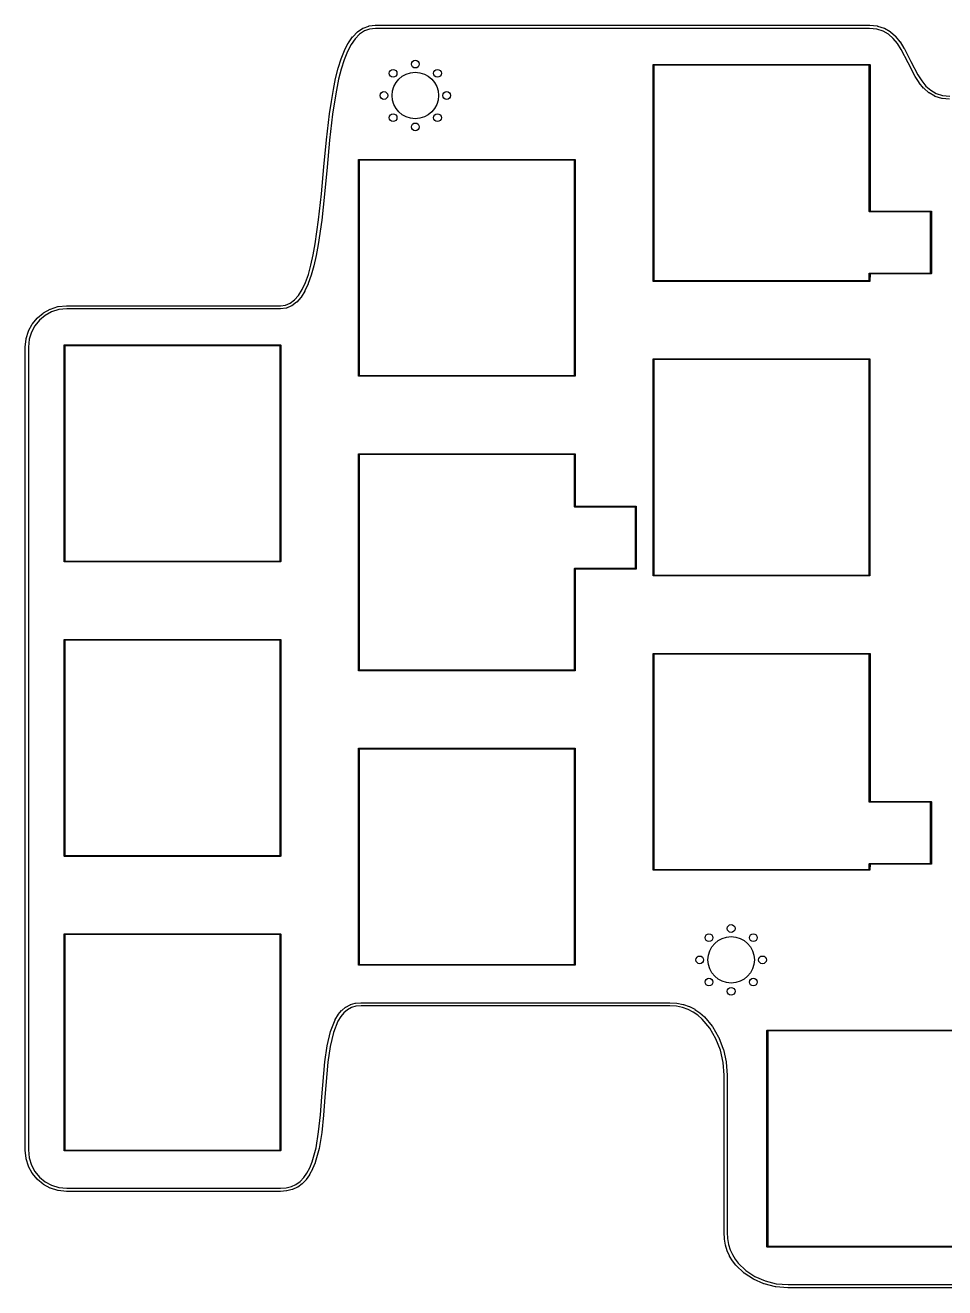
# Model space of a CAD drawing. Extents: x 112 to 247, y -121 to -26.
# Drawn here: x 112.4 to 171.7, y -107.6 to -26.1 of the extents above; entities that cross this region are included whole.
import ezdxf

# ---------------------------------------------------------------- set-up
doc = ezdxf.new("R2010")
doc.units = 0
doc.layers.add('BLACK', color=7, linetype='CONTINUOUS')

msp = doc.modelspace()

# ---------------------------------------------------------------- linework, layer by layer
at = {"layer": 'BLACK', "linetype": 'CONTINUOUS'}
for p, q in [((133.223, -27.258732), (133.492497, -26.870708)), ((133.492497, -26.870708), (133.49788, -26.864383)), ((133.49788, -26.864383), (133.503094, -26.857877)), ((133.503094, -26.857877), (133.80296, -26.550887)), ((133.938778, -26.698063), (133.651999, -26.991656)), ((133.80296, -26.550887), (133.803502, -26.550431)), ((133.803502, -26.550431), (133.803695, -26.550142)), ((133.803695, -26.550142), (133.81085, -26.544254)), ((133.81085, -26.544254), (133.817967, -26.538273)), ((133.817967, -26.538273), (133.818287, -26.538135)), ((133.818287, -26.538135), (133.818833, -26.537687)), ((133.818833, -26.537687), (134.150443, -26.315498)), ((134.251893, -26.488267), (133.938778, -26.698063)), ((134.150443, -26.315498), (134.15292, -26.314169)), ((134.15292, -26.314169), (134.153837, -26.313322)), ((134.153837, -26.313322), (134.160846, -26.30992)), ((134.160846, -26.30992), (134.16772, -26.306235)), ((134.16772, -26.306235), (134.168945, -26.305989)), ((134.168945, -26.305989), (134.171473, -26.304763)), ((134.171473, -26.304763), (134.53587, -26.170231)), ((134.593783, -26.362045), (134.251893, -26.488267)), ((134.53587, -26.170231), (134.538885, -26.169443)), ((134.538885, -26.169443), (134.540082, -26.168781)), ((134.540082, -26.168781), (134.547499, -26.167192)), ((134.547499, -26.167192), (134.554837, -26.165276)), ((134.554837, -26.165276), (134.556203, -26.165329)), ((134.556203, -26.165329), (134.55925, -26.164677)), ((134.55925, -26.164677), (134.957096, -26.119619)), ((134.973996, -26.318984), (134.593783, -26.362045)), ((134.957096, -26.119619), (134.962737, -26.119536)), ((134.962737, -26.119536), (134.96835, -26.118984)), ((134.96835, -26.118984), (166.860573, -26.118984)), ((166.855915, -26.318984), (134.973996, -26.318984)), ((167.326575, -26.362959), (166.855915, -26.318984)), ((166.860573, -26.118984), (166.865214, -26.119441)), ((166.865214, -26.119441), (166.869876, -26.119418)), ((166.869876, -26.119418), (167.355723, -26.164812)), ((167.732023, -26.490208), (167.326575, -26.362959)), ((167.355723, -26.164812), (167.356696, -26.165)), ((167.356696, -26.165), (167.357176, -26.164958)), ((167.357176, -26.164958), (167.366047, -26.166811)), ((167.366047, -26.166811), (167.374968, -26.168539)), ((167.374968, -26.168539), (167.375394, -26.168764)), ((167.375394, -26.168764), (167.376365, -26.168967)), ((167.376365, -26.168967), (167.802552, -26.302725)), ((168.084632, -26.695011), (167.732023, -26.490208)), ((167.802552, -26.302725), (167.804178, -26.303417)), ((167.804178, -26.303417), (167.804997, -26.303527)), ((167.804997, -26.303527), (167.812729, -26.307054)), ((167.812729, -26.307054), (167.82059, -26.310399)), ((167.82059, -26.310399), (167.821226, -26.310931)), ((167.821226, -26.310931), (167.822832, -26.311664)), ((167.822832, -26.311664), (168.193836, -26.527152)), ((168.393525, -26.970314), (168.084632, -26.695011)), ((168.193836, -26.527152), (168.194131, -26.527364)), ((168.194131, -26.527364), (168.194304, -26.527425)), ((168.194304, -26.527425), (168.201983, -26.533022)), ((168.201983, -26.533022), (168.209741, -26.538611)), ((168.209741, -26.538611), (168.209852, -26.538757)), ((168.209852, -26.538757), (168.210146, -26.538971)), ((168.210146, -26.538971), (168.532603, -26.826363)), ((168.532603, -26.826363), (168.538033, -26.832255)), ((168.538033, -26.832255), (168.543683, -26.837961)), ((168.543683, -26.837961), (168.825755, -27.185168)), ((132.975569, -27.734257), (133.216353, -27.269755)), ((133.390944, -27.367528), (133.155395, -27.821931)), ((133.216353, -27.269755), (133.219861, -27.264357)), ((133.219861, -27.264357), (133.223, -27.258732)), ((133.651999, -26.991656), (133.390944, -27.367528)), ((168.666915, -27.306834), (168.393525, -26.970314)), ((168.912382, -27.691568), (168.666915, -27.306834)), ((168.825755, -27.185168), (168.828909, -27.189939)), ((168.828909, -27.189939), (168.832443, -27.194436)), ((168.832443, -27.194436), (169.083385, -27.587752)), ((169.359316, -28.552579), (168.912382, -27.691568)), ((169.083385, -27.587752), (169.085403, -27.591728)), ((169.085403, -27.591728), (169.087837, -27.595467)), ((169.087837, -27.595467), (169.536826, -28.460437)), ((132.565746, -28.887252), (132.754995, -28.28601)), ((132.754995, -28.28601), (132.756467, -28.282557)), ((132.756467, -28.282557), (132.757513, -28.278945)), ((132.944637, -28.349646), (132.757386, -28.944539)), ((132.757513, -28.278945), (132.971482, -27.743189)), ((133.155395, -27.821931), (132.944637, -28.349646)), ((132.971482, -27.743189), (132.973745, -27.738822)), ((132.973745, -27.738822), (132.975569, -27.734257)), ((169.536826, -28.460437), (169.98376, -29.321447)), ((132.39739, -29.553293), (132.564175, -28.892793)), ((132.564175, -28.892793), (132.565154, -28.890072)), ((132.565154, -28.890072), (132.565746, -28.887252)), ((132.757386, -28.944539), (132.591843, -29.600122)), ((152.888808, -28.6725), (152.890711, -28.662933)), ((152.888808, -42.6225), (152.888808, -28.6725)), ((152.890711, -28.662933), (152.904241, -28.649403)), ((152.904241, -28.649403), (152.913808, -28.6475)), ((152.913808, -28.6475), (166.868798, -28.6475)), ((152.938808, -28.6975), (152.938808, -42.5975)), ((166.843798, -28.6975), (152.938808, -28.6975)), ((166.843798, -38.1325), (166.843798, -28.6975)), ((166.868798, -28.6475), (166.878365, -28.649403)), ((166.878365, -28.649403), (166.891895, -28.662933)), ((166.891895, -28.662933), (166.893798, -28.6725)), ((166.893798, -28.6725), (166.893798, -38.1075)), ((169.808306, -29.417549), (169.359316, -28.552579)), ((169.98376, -29.321447), (170.229224, -29.706177)), ((132.249679, -30.27076), (132.396398, -29.557625)), ((132.396398, -29.557625), (132.397058, -29.555496)), ((132.397058, -29.555496), (132.39739, -29.553293)), ((132.591843, -29.600122), (132.445919, -30.309397)), ((169.810737, -29.421285), (169.808306, -29.417549)), ((169.812758, -29.425265), (169.810737, -29.421285)), ((170.0637, -29.81858), (169.812758, -29.425265)), ((170.067234, -29.823077), (170.0637, -29.81858)), ((170.070388, -29.827848), (170.067234, -29.823077)), ((170.35246, -30.175054), (170.070388, -29.827848)), ((170.229224, -29.706177), (170.502617, -30.0427)), ((170.502617, -30.0427), (170.81151, -30.318004)), ((132.119878, -31.03294), (132.249046, -30.274131)), ((132.249046, -30.274131), (132.249498, -30.272473)), ((132.249498, -30.272473), (132.249679, -30.27076)), ((132.445919, -30.309397), (132.31726, -31.065217)), ((170.358103, -30.180754), (170.35246, -30.175054)), ((170.36354, -30.186652), (170.358103, -30.180754)), ((170.685997, -30.474045), (170.36354, -30.186652)), ((170.68629, -30.474258), (170.685997, -30.474045)), ((170.686402, -30.474405), (170.68629, -30.474258)), ((170.694159, -30.479993), (170.686402, -30.474405)), ((170.701839, -30.485591), (170.694159, -30.479993)), ((170.702011, -30.485651), (170.701839, -30.485591)), ((170.702307, -30.485864), (170.702011, -30.485651)), ((171.073311, -30.701352), (170.702307, -30.485864)), ((170.81151, -30.318004), (171.164119, -30.522807)), ((171.074917, -30.702084), (171.073311, -30.701352)), ((171.075553, -30.702617), (171.074917, -30.702084)), ((171.083404, -30.705957), (171.075553, -30.702617)), ((171.091145, -30.709489), (171.083404, -30.705957)), ((171.091964, -30.709599), (171.091145, -30.709489)), ((171.093591, -30.710291), (171.091964, -30.709599)), ((171.519778, -30.844049), (171.093591, -30.710291)), ((171.164119, -30.522807), (171.569567, -30.650056)), ((171.520748, -30.844251), (171.519778, -30.844049)), ((171.521175, -30.844477), (171.520748, -30.844251)), ((171.530095, -30.846204), (171.521175, -30.844477)), ((171.538967, -30.848058), (171.530095, -30.846204)), ((171.539446, -30.848015), (171.538967, -30.848058)), ((171.54042, -30.848204), (171.539446, -30.848015)), ((172.026266, -30.893598), (171.54042, -30.848204)), ((171.569567, -30.650056), (172.040227, -30.694032)), ((132.005244, -31.832781), (132.119471, -31.035538)), ((132.119471, -31.035538), (132.119785, -31.034257)), ((132.119785, -31.034257), (132.119878, -31.03294)), ((132.31726, -31.065217), (132.203415, -31.859799)), ((131.810468, -33.515261), (132.004896, -31.835466)), ((132.004896, -31.835466), (132.005184, -31.834136)), ((132.005184, -31.834136), (132.005244, -31.832781)), ((132.203415, -31.859799), (132.009251, -33.53731)), ((131.642794, -35.259436), (131.810264, -33.517191)), ((131.810264, -33.517191), (131.810451, -33.516237)), ((131.810451, -33.516237), (131.810468, -33.515261)), ((132.009251, -33.53731), (131.841901, -35.278311)), ((133.863808, -34.7975), (133.865711, -34.787933)), ((133.863808, -48.7475), (133.863808, -34.7975)), ((133.865711, -34.787933), (133.879241, -34.774403)), ((133.879241, -34.774403), (133.888808, -34.7725)), ((133.888808, -34.7725), (147.838808, -34.7725)), ((133.913808, -34.8225), (133.913808, -48.7225)), ((147.813808, -34.8225), (133.913808, -34.8225)), ((147.813808, -48.7225), (147.813808, -34.8225)), ((147.838808, -34.7725), (147.848375, -34.774403)), ((147.848375, -34.774403), (147.861905, -34.787933)), ((147.861905, -34.787933), (147.863808, -34.7975)), ((147.863808, -34.7975), (147.863808, -48.7475)), ((131.479987, -37.00123), (131.642769, -35.259698)), ((131.642769, -35.259698), (131.642794, -35.259567)), ((131.642794, -35.259567), (131.642794, -35.259436)), ((131.841901, -35.278311), (131.679053, -37.020555)), ((131.29975, -38.678723), (131.479987, -37.00123)), ((131.678915, -37.021932), (131.498431, -38.701727)), ((131.678921, -37.021235), (131.678915, -37.021932)), ((131.679053, -37.020555), (131.678921, -37.021235)), ((166.845701, -38.142067), (166.843798, -38.1325)), ((166.859231, -38.155597), (166.845701, -38.142067)), ((166.868798, -38.1575), (166.859231, -38.155597)), ((168.828808, -38.1575), (166.868798, -38.1575)), ((166.893798, -38.1075), (168.828808, -38.1075)), ((168.828808, -38.1075), (170.828808, -38.1075)), ((170.803808, -38.1575), (168.828808, -38.1575)), ((170.803808, -42.1075), (170.803808, -38.1575)), ((170.828808, -38.1075), (170.838375, -38.109403)), ((170.838375, -38.109403), (170.851905, -38.122933)), ((170.851905, -38.122933), (170.853808, -38.1325)), ((170.853808, -38.1325), (170.853808, -42.1325)), ((131.080402, -40.231035), (131.29975, -38.678723)), ((131.498019, -38.705035), (131.278142, -40.261087)), ((131.498089, -38.703368), (131.498019, -38.705035)), ((131.498431, -38.701727), (131.498089, -38.703368)), ((130.949883, -40.940184), (131.080402, -40.231035)), ((131.277474, -40.265197), (131.146221, -40.978332)), ((131.277649, -40.263114), (131.277474, -40.265197)), ((131.278142, -40.261087), (131.277649, -40.263114)), ((130.802117, -41.596223), (130.949883, -40.940184)), ((131.145429, -40.982205), (130.996658, -41.642705)), ((131.145673, -40.980236), (131.145429, -40.982205)), ((131.146221, -40.978332), (131.145673, -40.980236)), ((130.44713, -42.719912), (130.635118, -42.191671)), ((130.824691, -42.255502), (130.634028, -42.791258)), ((130.635118, -42.191671), (130.802117, -41.596223)), ((130.825518, -42.252173), (130.824691, -42.255502)), ((130.826764, -42.248978), (130.825518, -42.252173)), ((130.995387, -41.647736), (130.826764, -42.248978)), ((130.99584, -41.645174), (130.995387, -41.647736)), ((130.996658, -41.642705), (130.99584, -41.645174)), ((166.839061, -42.5975), (166.843799, -42.132246)), ((166.843799, -42.132246), (166.845701, -42.123169)), ((166.845701, -42.122933), (166.845764, -42.122869)), ((166.845701, -42.123169), (166.845701, -42.122933)), ((166.845764, -42.122869), (166.8458, -42.122699)), ((166.8458, -42.122699), (166.852509, -42.116124)), ((166.852509, -42.116124), (166.859231, -42.109403)), ((166.859231, -42.109403), (166.859404, -42.109368)), ((166.859404, -42.109368), (166.859467, -42.109307)), ((166.859467, -42.109307), (166.859701, -42.109309)), ((166.859701, -42.109309), (166.868798, -42.1075)), ((166.868798, -42.1075), (168.828808, -42.1075)), ((166.893545, -42.1575), (166.888807, -42.622755)), ((168.828808, -42.1575), (166.893545, -42.1575)), ((168.828808, -42.1075), (170.803808, -42.1075)), ((170.828808, -42.1575), (168.828808, -42.1575)), ((170.838375, -42.155597), (170.828808, -42.1575)), ((170.851905, -42.142067), (170.838375, -42.155597)), ((170.853808, -42.1325), (170.851905, -42.142067)), ((130.003775, -43.550619), (130.236881, -43.174721)), ((130.236881, -43.174721), (130.44713, -42.719912)), ((130.630586, -42.799691), (130.415857, -43.264192)), ((130.632083, -42.795387), (130.630586, -42.799691)), ((130.634028, -42.791258), (130.632083, -42.795387)), ((152.890711, -42.632067), (152.888808, -42.6225)), ((152.904241, -42.645597), (152.890711, -42.632067)), ((152.913808, -42.6475), (152.904241, -42.645597)), ((166.863808, -42.6475), (152.913808, -42.6475)), ((152.938808, -42.5975), (166.839061, -42.5975)), ((166.872904, -42.64569), (166.863808, -42.6475)), ((166.873139, -42.645693), (166.872904, -42.64569)), ((166.873201, -42.645631), (166.873139, -42.645693)), ((166.873375, -42.645597), (166.873201, -42.645631)), ((166.880071, -42.6389), (166.873375, -42.645597)), ((166.886806, -42.632302), (166.880071, -42.6389)), ((166.886842, -42.632129), (166.886806, -42.632302)), ((166.886905, -42.632067), (166.886842, -42.632129)), ((166.888807, -42.622755), (166.886905, -42.631829)), ((166.886905, -42.631829), (166.886905, -42.632067)), ((129.469636, -44.051784), (129.747973, -43.843506)), ((129.747973, -43.843506), (130.003775, -43.550619)), ((129.883986, -43.990242), (129.87738, -43.996456)), ((129.890724, -43.984084), (129.883986, -43.990242)), ((129.890962, -43.983681), (129.890724, -43.984084)), ((129.89166, -43.983026), (129.890962, -43.983681)), ((130.159779, -43.676037), (129.89166, -43.983026)), ((130.164508, -43.669408), (130.159779, -43.676037)), ((130.169446, -43.662957), (130.164508, -43.669408)), ((130.410072, -43.274933), (130.169446, -43.662957)), ((130.412765, -43.269454), (130.410072, -43.274933)), ((130.415857, -43.264192), (130.412765, -43.269454)), ((113.153353, -44.998947), (113.52726, -44.686786)), ((113.52726, -44.686786), (113.534969, -44.68154)), ((113.534969, -44.68154), (113.542623, -44.676224)), ((113.542623, -44.676224), (113.971452, -44.436962)), ((114.060046, -44.616555), (113.648246, -44.846316)), ((113.971452, -44.436962), (113.971803, -44.436808)), ((113.971803, -44.436808), (113.971952, -44.436684)), ((113.971952, -44.436684), (113.980699, -44.432934)), ((113.980699, -44.432934), (113.989424, -44.429134)), ((113.989424, -44.429134), (113.989616, -44.429111)), ((113.989616, -44.429111), (113.98997, -44.42896)), ((113.98997, -44.42896), (114.471245, -44.276468)), ((114.521684, -44.470285), (114.060046, -44.616555)), ((114.471245, -44.276468), (114.472042, -44.276299)), ((114.472042, -44.276299), (114.472394, -44.276111)), ((114.472394, -44.276111), (114.481415, -44.274313)), ((114.481415, -44.274313), (114.490423, -44.272406)), ((114.490423, -44.272406), (114.49082, -44.27244)), ((114.49082, -44.27244), (114.49162, -44.272281)), ((114.49162, -44.272281), (115.025852, -44.219508)), ((115.040613, -44.419024), (114.521684, -44.470285)), ((115.025852, -44.219508), (115.030782, -44.219506)), ((115.030782, -44.219506), (115.035683, -44.219024)), ((115.035683, -44.219024), (128.829218, -44.219024)), ((128.835503, -44.419024), (115.040613, -44.419024)), ((128.829218, -44.219024), (129.166936, -44.17642)), ((128.841741, -44.418409), (128.835503, -44.419024)), ((128.848019, -44.418238), (128.841741, -44.418409)), ((129.205195, -44.37318), (128.848019, -44.418238)), ((129.166936, -44.17642), (129.469636, -44.051784)), ((129.210022, -44.372081), (129.205195, -44.37318)), ((129.211981, -44.372086), (129.210022, -44.372081)), ((129.218087, -44.370247), (129.211981, -44.372086)), ((129.22431, -44.368832), (129.218087, -44.370247)), ((129.226012, -44.367861), (129.22431, -44.368832)), ((129.230753, -44.366434), (129.226012, -44.367861)), ((129.557488, -44.231902), (129.230753, -44.366434)), ((129.560955, -44.230058), (129.557488, -44.231902)), ((129.562556, -44.22965), (129.560955, -44.230058)), ((129.568586, -44.226), (129.562556, -44.22965)), ((129.574796, -44.222698), (129.568586, -44.226)), ((129.575964, -44.221534), (129.574796, -44.222698)), ((129.579326, -44.2195), (129.575964, -44.221534)), ((129.876254, -43.997311), (129.579326, -44.2195)), ((129.876963, -43.996662), (129.876254, -43.997311)), ((129.87738, -43.996456), (129.876963, -43.996662)), ((112.578691, -45.829722), (112.817954, -45.400894)), ((112.988046, -45.506516), (112.758283, -45.918318)), ((112.817954, -45.400894), (112.823244, -45.393276)), ((112.823244, -45.393276), (112.828517, -45.385529)), ((112.828517, -45.385529), (113.140677, -45.011623)), ((113.288437, -45.146706), (112.988046, -45.506516)), ((113.140677, -45.011623), (113.147068, -45.005338)), ((113.147068, -45.005338), (113.153353, -44.998947)), ((113.648246, -44.846316), (113.288437, -45.146706)), ((112.361237, -46.884123), (112.414011, -46.349891)), ((112.414011, -46.349891), (112.41417, -46.349091)), ((112.414136, -46.348694), (112.416043, -46.339686)), ((112.41417, -46.349091), (112.414136, -46.348694)), ((112.416043, -46.339686), (112.417841, -46.330665)), ((112.417841, -46.330665), (112.418029, -46.330313)), ((112.418029, -46.330313), (112.418198, -46.329516)), ((112.418198, -46.329516), (112.570689, -45.848241)), ((112.612015, -46.379954), (112.560753, -46.898885)), ((112.570689, -45.848241), (112.57084, -45.847887)), ((112.57084, -45.847887), (112.570863, -45.847695)), ((112.570863, -45.847695), (112.574676, -45.838939)), ((112.574676, -45.838939), (112.578413, -45.830223)), ((112.578413, -45.830223), (112.578536, -45.830075)), ((112.578536, -45.830075), (112.578691, -45.829722)), ((112.758283, -45.918318), (112.612015, -46.379954)), ((112.360753, -46.893954), (112.361235, -46.889053)), ((112.360753, -98.693952), (112.360753, -46.893954)), ((112.361235, -46.889053), (112.361237, -46.884123)), ((112.560753, -46.898885), (112.560753, -98.68902)), ((114.863808, -46.7725), (114.865711, -46.762933)), ((114.863808, -60.7225), (114.863808, -46.7725)), ((114.865711, -46.762933), (114.879241, -46.749403)), ((114.879241, -46.749403), (114.888808, -46.7475)), ((114.888808, -46.7475), (128.838808, -46.7475)), ((114.913808, -46.7975), (114.913808, -60.6975)), ((128.813808, -46.7975), (114.913808, -46.7975)), ((128.813808, -60.6975), (128.813808, -46.7975)), ((128.838808, -46.7475), (128.848375, -46.749403)), ((128.848375, -46.749403), (128.861905, -46.762933)), ((128.861905, -46.762933), (128.863808, -46.7725)), ((128.863808, -46.7725), (128.863808, -60.7225)), ((152.888808, -47.6725), (152.890711, -47.662933)), ((152.888808, -61.6225), (152.888808, -47.6725)), ((152.890711, -47.662933), (152.904241, -47.649403)), ((152.904241, -47.649403), (152.913808, -47.6475)), ((152.913808, -47.6475), (166.863808, -47.6475)), ((152.938808, -47.6975), (152.938808, -61.5975)), ((166.838808, -47.6975), (152.938808, -47.6975)), ((166.838808, -61.5975), (166.838808, -47.6975)), ((166.863808, -47.6475), (166.873375, -47.649403)), ((166.873375, -47.649403), (166.886905, -47.662933)), ((166.886905, -47.662933), (166.888808, -47.6725)), ((166.888808, -47.6725), (166.888808, -61.6225)), ((133.865711, -48.757067), (133.863808, -48.7475)), ((133.879241, -48.770597), (133.865711, -48.757067)), ((133.888808, -48.7725), (133.879241, -48.770597)), ((147.838808, -48.7725), (133.888808, -48.7725)), ((133.913808, -48.7225), (147.813808, -48.7225)), ((147.848375, -48.770597), (147.838808, -48.7725)), ((147.861905, -48.757067), (147.848375, -48.770597)), ((147.863808, -48.7475), (147.861905, -48.757067)), ((133.863808, -53.7975), (133.865711, -53.787933)), ((133.863808, -67.7475), (133.863808, -53.7975)), ((133.865711, -53.787933), (133.879241, -53.774403)), ((133.879241, -53.774403), (133.888808, -53.7725)), ((133.888808, -53.7725), (147.838798, -53.7725)), ((133.913808, -53.8225), (133.913808, -67.7225)), ((147.813798, -53.8225), (133.913808, -53.8225)), ((147.813798, -57.1825), (147.813798, -53.8225)), ((147.838798, -53.7725), (147.848365, -53.774403)), ((147.848365, -53.774403), (147.861895, -53.787933)), ((147.861895, -53.787933), (147.863798, -53.7975)), ((147.863798, -53.7975), (147.863798, -57.1575)), ((147.815701, -57.192067), (147.813798, -57.1825)), ((147.829231, -57.205597), (147.815701, -57.192067)), ((147.838798, -57.2075), (147.829231, -57.205597)), ((149.778808, -57.2075), (147.838798, -57.2075)), ((147.863798, -57.1575), (149.778808, -57.1575)), ((149.778808, -57.1575), (151.778808, -57.1575)), ((151.753808, -57.2075), (149.778808, -57.2075)), ((151.753808, -61.1575), (151.753808, -57.2075)), ((151.778808, -57.1575), (151.788375, -57.159403)), ((151.788375, -57.159403), (151.801905, -57.172933)), ((151.801905, -57.172933), (151.803808, -57.1825)), ((151.803808, -57.1825), (151.803808, -61.1825)), ((114.865711, -60.732067), (114.863808, -60.7225)), ((114.879241, -60.745597), (114.865711, -60.732067)), ((114.888808, -60.7475), (114.879241, -60.745597)), ((128.838808, -60.7475), (114.888808, -60.7475)), ((114.913808, -60.6975), (128.813808, -60.6975)), ((128.848375, -60.745597), (128.838808, -60.7475)), ((128.861905, -60.732067), (128.848375, -60.745597)), ((128.863808, -60.7225), (128.861905, -60.732067)), ((147.813798, -61.1825), (147.815701, -61.172933)), ((147.813808, -67.7225), (147.813798, -61.1825)), ((147.815701, -61.172933), (147.829231, -61.159403)), ((147.829231, -61.159403), (147.838798, -61.1575)), ((147.838798, -61.1575), (149.778808, -61.1575)), ((149.778808, -61.2075), (147.863798, -61.2075)), ((147.863798, -61.2075), (147.863808, -67.7475)), ((149.778808, -61.1575), (151.753808, -61.1575)), ((151.778808, -61.2075), (149.778808, -61.2075)), ((151.788375, -61.205597), (151.778808, -61.2075)), ((151.801905, -61.192067), (151.788375, -61.205597)), ((151.803808, -61.1825), (151.801905, -61.192067)), ((152.890711, -61.632067), (152.888808, -61.6225)), ((152.904241, -61.645597), (152.890711, -61.632067)), ((152.913808, -61.6475), (152.904241, -61.645597)), ((166.863808, -61.6475), (152.913808, -61.6475)), ((152.938808, -61.5975), (166.838808, -61.5975)), ((166.873375, -61.645597), (166.863808, -61.6475)), ((166.886905, -61.632067), (166.873375, -61.645597)), ((166.888808, -61.6225), (166.886905, -61.632067)), ((114.863808, -65.7725), (114.865711, -65.762933)), ((114.863808, -79.7225), (114.863808, -65.7725)), ((114.865711, -65.762933), (114.879241, -65.749403)), ((114.879241, -65.749403), (114.888808, -65.7475)), ((114.888808, -65.7475), (128.838808, -65.7475)), ((114.913808, -65.7975), (114.913808, -79.6975)), ((128.813808, -65.7975), (114.913808, -65.7975)), ((128.813808, -79.6975), (128.813808, -65.7975)), ((128.838808, -65.7475), (128.848375, -65.749403)), ((128.848375, -65.749403), (128.861905, -65.762933)), ((128.861905, -65.762933), (128.863808, -65.7725)), ((128.863808, -65.7725), (128.863808, -79.7225)), ((152.888808, -66.6725), (152.890711, -66.662933)), ((152.888808, -80.6225), (152.888808, -66.6725)), ((152.890711, -66.662933), (152.904241, -66.649403)), ((152.904241, -66.649403), (152.913808, -66.6475)), ((152.913808, -66.6475), (166.868798, -66.6475)), ((152.938808, -66.6975), (152.938808, -80.5975)), ((166.843798, -66.6975), (152.938808, -66.6975)), ((166.843798, -76.2325), (166.843798, -66.6975)), ((166.868798, -66.6475), (166.878365, -66.649403)), ((166.878365, -66.649403), (166.891895, -66.662933)), ((166.891895, -66.662933), (166.893798, -66.6725)), ((166.893798, -66.6725), (166.893798, -76.2075)), ((133.865711, -67.757067), (133.863808, -67.7475)), ((133.879241, -67.770597), (133.865711, -67.757067)), ((133.888808, -67.7725), (133.879241, -67.770597)), ((147.838808, -67.7725), (133.888808, -67.7725)), ((133.913808, -67.7225), (147.813808, -67.7225)), ((147.848375, -67.770597), (147.838808, -67.7725)), ((147.861905, -67.757067), (147.848375, -67.770597)), ((147.863808, -67.7475), (147.861905, -67.757067)), ((133.863808, -72.7975), (133.865711, -72.787933)), ((133.863808, -86.7475), (133.863808, -72.7975)), ((133.865711, -72.787933), (133.879241, -72.774403)), ((133.879241, -72.774403), (133.888808, -72.7725)), ((133.888808, -72.7725), (147.838808, -72.7725)), ((133.913808, -72.8225), (133.913808, -86.7225)), ((147.813808, -72.8225), (133.913808, -72.8225)), ((147.813808, -86.7225), (147.813808, -72.8225)), ((147.838808, -72.7725), (147.848375, -72.774403)), ((147.848375, -72.774403), (147.861905, -72.787933)), ((147.861905, -72.787933), (147.863808, -72.7975)), ((147.863808, -72.7975), (147.863808, -86.7475)), ((166.845701, -76.242067), (166.843798, -76.2325)), ((166.859231, -76.255597), (166.845701, -76.242067)), ((166.868798, -76.2575), (166.859231, -76.255597)), ((168.828808, -76.2575), (166.868798, -76.2575)), ((166.893798, -76.2075), (168.828808, -76.2075)), ((168.828808, -76.2075), (170.828808, -76.2075)), ((170.803808, -76.2575), (168.828808, -76.2575)), ((170.803808, -80.2075), (170.803808, -76.2575)), ((170.828808, -76.2075), (170.838375, -76.209403)), ((170.838375, -76.209403), (170.851905, -76.222933)), ((170.851905, -76.222933), (170.853808, -76.2325)), ((170.853808, -76.2325), (170.853808, -80.2325)), ((114.865711, -79.732067), (114.863808, -79.7225)), ((114.879241, -79.745597), (114.865711, -79.732067)), ((114.888808, -79.7475), (114.879241, -79.745597)), ((128.838808, -79.7475), (114.888808, -79.7475)), ((114.913808, -79.6975), (128.813808, -79.6975)), ((128.848375, -79.745597), (128.838808, -79.7475)), ((128.861905, -79.732067), (128.848375, -79.745597)), ((128.863808, -79.7225), (128.861905, -79.732067)), ((152.890711, -80.632067), (152.888808, -80.6225)), ((152.904241, -80.645597), (152.890711, -80.632067)), ((152.913808, -80.6475), (152.904241, -80.645597)), ((166.863808, -80.6475), (152.913808, -80.6475)), ((152.938808, -80.5975), (166.839126, -80.5975)), ((166.839126, -80.5975), (166.8438, -80.23218)), ((166.8438, -80.23218), (166.845701, -80.223222)), ((166.845701, -80.222933), (166.845778, -80.222855)), ((166.845701, -80.223222), (166.845701, -80.222933)), ((166.845778, -80.222855), (166.845825, -80.222638)), ((166.845825, -80.222638), (166.852596, -80.216037)), ((166.852596, -80.216037), (166.859231, -80.209403)), ((166.859231, -80.209403), (166.859446, -80.20936)), ((166.859446, -80.20936), (166.859527, -80.209282)), ((166.859527, -80.209282), (166.85982, -80.209285)), ((166.85982, -80.209285), (166.868798, -80.2075)), ((166.872785, -80.645714), (166.863808, -80.6475)), ((166.868798, -80.2075), (168.828808, -80.2075)), ((166.873079, -80.645718), (166.872785, -80.645714)), ((166.873159, -80.645639), (166.873079, -80.645718)), ((166.873375, -80.645597), (166.873159, -80.645639)), ((166.880009, -80.638962), (166.873375, -80.645597)), ((166.886781, -80.632362), (166.880009, -80.638962)), ((166.886827, -80.632144), (166.886781, -80.632362)), ((166.886905, -80.632067), (166.886827, -80.632144)), ((166.888806, -80.62282), (166.886905, -80.631777)), ((166.886905, -80.631777), (166.886905, -80.632067)), ((166.89348, -80.2575), (166.888806, -80.62282)), ((168.828808, -80.2575), (166.89348, -80.2575)), ((168.828808, -80.2075), (170.803808, -80.2075)), ((170.828808, -80.2575), (168.828808, -80.2575)), ((170.838375, -80.255597), (170.828808, -80.2575)), ((170.851905, -80.242067), (170.838375, -80.255597)), ((170.853808, -80.2325), (170.851905, -80.242067)), ((114.863808, -84.7725), (114.865711, -84.762933)), ((114.863808, -98.7225), (114.863808, -84.7725)), ((114.865711, -84.762933), (114.879241, -84.749403)), ((114.879241, -84.749403), (114.888808, -84.7475)), ((114.888808, -84.7475), (128.838808, -84.7475)), ((114.913808, -84.7975), (114.913808, -98.6975)), ((128.813808, -84.7975), (114.913808, -84.7975)), ((128.813808, -98.6975), (128.813808, -84.7975)), ((128.838808, -84.7475), (128.848375, -84.749403)), ((128.848375, -84.749403), (128.861905, -84.762933)), ((128.861905, -84.762933), (128.863808, -84.7725)), ((128.863808, -84.7725), (128.863808, -98.7225)), ((133.865711, -86.757067), (133.863808, -86.7475)), ((133.879241, -86.770597), (133.865711, -86.757067)), ((133.888808, -86.7725), (133.879241, -86.770597)), ((147.838808, -86.7725), (133.888808, -86.7725)), ((133.913808, -86.7225), (147.813808, -86.7225)), ((147.848375, -86.770597), (147.838808, -86.7725)), ((147.861905, -86.757067), (147.848375, -86.770597)), ((147.863808, -86.7475), (147.861905, -86.757067)), ((132.797364, -89.685899), (133.043005, -89.482797)), ((133.043005, -89.482797), (133.043375, -89.482547)), ((133.043375, -89.482547), (133.043517, -89.482376)), ((133.043517, -89.482376), (133.051416, -89.477132)), ((133.051416, -89.477132), (133.059265, -89.471846)), ((133.059265, -89.471846), (133.059477, -89.47178)), ((133.059477, -89.47178), (133.059849, -89.471534)), ((133.059849, -89.471534), (133.336832, -89.324536)), ((133.421374, -89.506087), (133.162601, -89.643421)), ((133.336832, -89.324536), (133.337548, -89.324241)), ((133.337548, -89.324241), (133.337847, -89.324004)), ((133.337847, -89.324004), (133.346439, -89.320589)), ((133.346439, -89.320589), (133.354965, -89.317087)), ((133.354965, -89.317087), (133.355343, -89.31705)), ((133.355343, -89.31705), (133.356065, -89.316764)), ((133.356065, -89.316764), (133.665475, -89.227759)), ((133.711451, -89.422644), (133.421374, -89.506087)), ((133.665475, -89.227759), (133.675104, -89.225987)), ((133.675104, -89.225987), (133.68445, -89.224239)), ((133.68445, -89.224239), (133.68475, -89.224212)), ((133.68475, -89.224212), (133.684755, -89.224212)), ((133.684755, -89.224212), (133.684757, -89.224212)), ((133.684757, -89.224212), (134.026975, -89.194429)), ((134.039984, -89.394052), (133.711451, -89.422644)), ((134.026975, -89.194429), (134.031316, -89.194478)), ((134.031316, -89.194478), (134.035645, -89.194052)), ((134.035645, -89.194052), (153.96835, -89.194052)), ((153.965304, -89.394052), (134.039984, -89.394052)), ((154.394992, -89.420282), (153.965304, -89.394052)), ((153.96835, -89.194052), (153.971391, -89.194351)), ((153.971391, -89.194351), (153.974443, -89.194238)), ((153.974443, -89.194238), (154.413782, -89.221058)), ((154.788009, -89.49712), (154.394992, -89.420282)), ((154.413782, -89.221058), (154.420299, -89.222103)), ((154.420299, -89.222103), (154.426876, -89.22273)), ((154.426876, -89.22273), (154.83324, -89.302177)), ((155.149337, -89.621951), (154.788009, -89.49712)), ((154.83324, -89.302177), (154.839923, -89.30418)), ((154.839923, -89.30418), (154.846707, -89.305801)), ((154.846707, -89.305801), (155.221218, -89.435185)), ((155.221218, -89.435185), (155.227524, -89.438083)), ((155.227524, -89.438083), (155.233993, -89.440618)), ((155.233993, -89.440618), (155.578138, -89.616114)), ((132.066072, -91.042305), (132.364855, -90.290076)), ((132.547583, -90.371823), (132.254688, -91.109227)), ((132.364855, -90.290076), (132.368739, -90.282544)), ((132.368739, -90.282544), (132.372434, -90.274894)), ((132.372434, -90.274894), (132.559995, -89.967584)), ((132.72677, -90.078232), (132.547583, -90.371823)), ((132.559995, -89.967584), (132.564533, -89.961566)), ((132.564533, -89.961566), (132.568796, -89.955345)), ((132.568796, -89.955345), (132.784529, -89.698631)), ((132.931803, -89.834251), (132.72677, -90.078232)), ((132.784529, -89.698631), (132.791015, -89.692293)), ((132.791015, -89.692293), (132.797364, -89.685899)), ((133.162601, -89.643421), (132.931803, -89.834251)), ((155.481416, -89.791293), (155.149337, -89.621951)), ((155.7864, -90.001309), (155.481416, -89.791293)), ((155.578138, -89.616114), (155.583669, -89.619657)), ((155.583669, -89.619657), (155.589424, -89.622838)), ((155.589424, -89.622838), (155.904768, -89.839987)), ((156.064079, -90.246266), (155.7864, -90.001309)), ((155.904768, -89.839987), (155.909344, -89.843851)), ((155.909344, -89.843851), (155.914207, -89.847357)), ((155.914207, -89.847357), (156.202197, -90.101409)), ((156.551923, -90.833494), (156.064079, -90.246266)), ((156.202197, -90.101409), (156.207474, -90.107076)), ((156.207474, -90.107076), (156.212962, -90.112499)), ((156.212962, -90.112499), (156.711276, -90.712328)), ((131.849076, -91.965229), (132.061637, -91.056444)), ((132.254688, -91.109227), (132.04482, -92.006501)), ((132.061637, -91.056444), (132.064024, -91.049427)), ((132.064024, -91.049427), (132.066072, -91.042305)), ((156.941843, -91.512731), (156.551923, -90.833494)), ((156.711276, -90.712328), (156.716093, -90.719445)), ((156.716093, -90.719445), (156.721082, -90.726443)), ((156.721082, -90.726443), (157.119028, -91.419662)), ((160.238808, -90.985), (160.240711, -90.975433)), ((160.238808, -104.935), (160.238808, -90.985)), ((160.240711, -90.975433), (160.254241, -90.961903)), ((160.254241, -90.961903), (160.263808, -90.96)), ((160.263808, -90.96), (174.213808, -90.96)), ((160.288808, -91.01), (160.288808, -104.91)), ((174.188808, -91.01), (160.288808, -91.01)), ((131.700318, -93.003326), (131.847454, -91.973856)), ((131.847454, -91.973856), (131.848498, -91.969588)), ((131.848498, -91.969588), (131.849076, -91.965229)), ((132.04482, -92.006501), (131.89872, -93.028725)), ((157.231676, -92.256856), (156.941843, -91.512731)), ((157.119028, -91.419662), (157.122099, -91.426484)), ((157.122099, -91.426484), (157.125483, -91.433153)), ((157.125483, -91.433153), (157.420686, -92.191065)), ((157.412589, -93.044556), (157.231676, -92.256856)), ((157.420686, -92.191065), (157.422652, -92.198081)), ((157.422652, -92.198081), (157.424967, -92.204975)), ((157.424967, -92.204975), (157.6092, -93.007126)), ((131.510245, -95.27313), (131.69966, -93.009138)), ((131.69966, -93.009138), (131.700189, -93.006254)), ((131.700189, -93.006254), (131.700318, -93.003326)), ((131.89872, -93.028725), (131.709563, -95.289635)), ((157.474848, -93.867737), (157.412589, -93.044556)), ((157.6092, -93.007126), (157.610156, -93.014581)), ((157.610156, -93.014581), (157.611452, -93.021968)), ((157.611452, -93.021968), (157.674563, -93.856423)), ((157.474848, -104.016277), (157.474848, -93.867737)), ((157.674563, -93.856423), (157.674477, -93.860201)), ((157.674477, -93.860201), (157.674848, -93.863965)), ((157.674848, -93.863965), (157.674848, -104.013587)), ((131.420147, -96.424847), (131.510202, -95.273668)), ((131.510202, -95.273668), (131.510249, -95.273403)), ((131.510249, -95.273403), (131.510245, -95.27313)), ((131.709563, -95.289635), (131.619422, -96.44192)), ((131.301092, -97.531827), (131.420147, -96.424847)), ((131.619154, -96.444814), (131.49963, -97.556152)), ((131.619167, -96.443351), (131.619154, -96.444814)), ((131.619422, -96.44192), (131.619167, -96.443351)), ((131.129598, -98.553374), (131.301092, -97.531827)), ((131.498823, -97.562015), (131.325999, -98.591486)), ((131.499024, -97.559057), (131.498823, -97.562015)), ((131.49963, -97.556152), (131.499024, -97.559057)), ((130.883321, -99.451743), (131.129598, -98.553374)), ((112.361235, -98.698852), (112.360753, -98.693952)), ((112.361237, -98.703783), (112.361235, -98.698852)), ((112.414011, -99.238015), (112.361237, -98.703783)), ((112.41417, -99.238814), (112.414011, -99.238015)), ((112.414136, -99.239212), (112.41417, -99.238814)), ((112.416043, -99.248219), (112.414136, -99.239212)), ((112.417841, -99.257241), (112.416043, -99.248219)), ((112.418029, -99.257592), (112.417841, -99.257241)), ((112.418198, -99.25839), (112.418029, -99.257592)), ((112.570689, -99.739665), (112.418198, -99.25839)), ((112.560753, -98.68902), (112.612015, -99.207951)), ((112.612015, -99.207951), (112.758283, -99.669587)), ((114.865711, -98.732067), (114.863808, -98.7225)), ((114.879241, -98.745597), (114.865711, -98.732067)), ((114.888808, -98.7475), (114.879241, -98.745597)), ((128.838808, -98.7475), (114.888808, -98.7475)), ((114.913808, -98.6975), (128.813808, -98.6975)), ((128.848375, -98.745597), (128.838808, -98.7475)), ((128.861905, -98.732067), (128.848375, -98.745597)), ((128.863808, -98.7225), (128.861905, -98.732067)), ((131.323821, -98.601368), (131.074689, -99.510153)), ((131.324674, -98.596375), (131.323821, -98.601368)), ((131.325999, -98.591486), (131.324674, -98.596375)), ((112.57084, -99.740018), (112.570689, -99.739665)), ((112.570863, -99.740211), (112.57084, -99.740018)), ((112.574676, -99.748966), (112.570863, -99.740211)), ((112.578413, -99.757683), (112.574676, -99.748966)), ((112.578536, -99.75783), (112.578413, -99.757683)), ((112.578691, -99.758184), (112.578536, -99.75783)), ((112.817954, -100.187011), (112.578691, -99.758184)), ((112.758283, -99.669587), (112.988046, -100.081388)), ((112.82326, -100.194651), (112.817954, -100.187011)), ((112.828517, -100.202376), (112.82326, -100.194651)), ((112.988046, -100.081388), (113.288437, -100.441198)), ((130.338081, -100.479435), (130.545989, -100.183665)), ((130.545989, -100.183665), (130.727455, -99.839406)), ((130.906776, -99.928123), (130.719939, -100.282573)), ((130.727455, -99.839406), (130.883321, -99.451743)), ((130.908719, -99.923354), (130.906776, -99.928123)), ((130.911095, -99.918796), (130.908719, -99.923354)), ((131.071028, -99.521019), (130.911095, -99.918796)), ((131.072635, -99.515514), (131.071028, -99.521019)), ((131.074689, -99.510153), (131.072635, -99.515514)), ((113.140676, -100.576282), (112.828517, -100.202376)), ((113.147054, -100.582553), (113.140676, -100.576282)), ((113.153353, -100.588959), (113.147054, -100.582553)), ((113.52726, -100.90112), (113.153353, -100.588959)), ((113.288437, -100.441198), (113.648246, -100.741589)), ((113.534969, -100.906365), (113.52726, -100.90112)), ((113.542623, -100.911682), (113.534969, -100.906365)), ((113.971452, -101.150944), (113.542623, -100.911682)), ((113.648246, -100.741589), (114.060046, -100.97135)), ((114.060046, -100.97135), (114.521683, -101.117619)), ((129.539246, -101.055464), (129.836919, -100.916494)), ((129.836919, -100.916494), (130.102327, -100.724196)), ((130.226861, -100.880946), (129.94654, -101.084048)), ((130.102327, -100.724196), (130.338081, -100.479435)), ((130.233491, -100.875069), (130.226861, -100.880946)), ((130.240212, -100.86934), (130.233491, -100.875069)), ((130.487479, -100.612626), (130.240212, -100.86934)), ((130.492248, -100.606588), (130.487479, -100.612626)), ((130.497266, -100.60076), (130.492248, -100.606588)), ((130.713286, -100.293451), (130.497266, -100.60076)), ((130.716426, -100.287896), (130.713286, -100.293451)), ((130.719939, -100.282573), (130.716426, -100.287896)), ((113.971805, -101.151098), (113.971452, -101.150944)), ((113.971953, -101.151222), (113.971805, -101.151098)), ((113.980667, -101.154957), (113.971953, -101.151222)), ((113.989424, -101.158772), (113.980667, -101.154957)), ((113.989616, -101.158794), (113.989424, -101.158772)), ((113.98997, -101.158946), (113.989616, -101.158794)), ((114.471246, -101.311437), (113.98997, -101.158946)), ((114.472041, -101.311605), (114.471246, -101.311437)), ((114.472394, -101.311794), (114.472041, -101.311605)), ((114.481439, -101.313596), (114.472394, -101.311794)), ((114.490424, -101.315499), (114.481439, -101.313596)), ((114.49082, -101.315464), (114.490424, -101.315499)), ((114.491619, -101.315624), (114.49082, -101.315464)), ((115.025852, -101.368398), (114.491619, -101.315624)), ((114.521683, -101.117619), (115.040613, -101.168882)), ((115.030782, -101.368399), (115.025852, -101.368398)), ((115.035683, -101.368882), (115.030782, -101.368399)), ((128.835503, -101.368882), (115.035683, -101.368882)), ((115.040613, -101.168882), (128.831651, -101.168882)), ((128.831651, -101.168882), (129.206188, -101.140028)), ((128.839331, -101.368505), (128.835503, -101.368882)), ((128.843184, -101.368587), (128.839331, -101.368505)), ((129.230135, -101.338777), (128.843184, -101.368587)), ((129.206188, -101.140028), (129.539246, -101.055464)), ((129.238585, -101.337282), (129.230135, -101.338777)), ((129.247062, -101.335997), (129.238585, -101.337282)), ((129.597611, -101.246992), (129.247062, -101.335997)), ((129.606469, -101.24379), (129.597611, -101.246992)), ((129.615304, -101.240679), (129.606469, -101.24379)), ((129.93017, -101.093681), (129.615304, -101.240679)), ((129.938274, -101.088878), (129.93017, -101.093681)), ((129.94654, -101.084048), (129.938274, -101.088878)), ((157.475113, -104.018971), (157.474848, -104.016277)), ((157.474994, -104.02167), (157.475113, -104.018971)), ((157.497179, -104.432435), (157.474994, -104.02167)), ((157.674848, -104.013587), (157.696572, -104.41582)), ((157.498061, -104.438192), (157.497179, -104.432435)), ((157.498483, -104.444009), (157.498061, -104.438192)), ((157.564256, -104.826041), (157.498483, -104.444009)), ((157.565896, -104.832001), (157.564256, -104.826041)), ((157.567101, -104.838066), (157.565896, -104.832001)), ((157.674397, -105.192261), (157.567101, -104.838066)), ((157.696572, -104.41582), (157.760305, -104.786006)), ((157.760305, -104.786006), (157.863993, -105.128288)), ((160.240711, -104.944567), (160.238808, -104.935)), ((160.254241, -104.958097), (160.240711, -104.944567)), ((160.263808, -104.96), (160.254241, -104.958097)), ((174.213808, -104.96), (160.263808, -104.96)), ((160.288808, -104.91), (174.188808, -104.91)), ((157.676786, -105.198037), (157.674397, -105.192261)), ((157.678757, -105.203964), (157.676786, -105.198037)), ((157.82467, -105.531484), (157.678757, -105.203964)), ((157.82767, -105.536758), (157.82467, -105.531484)), ((157.830263, -105.542233), (157.82767, -105.536758)), ((158.011454, -105.844261), (157.830263, -105.542233)), ((157.863993, -105.128288), (158.004891, -105.444553)), ((158.004891, -105.444553), (158.18002, -105.736474)), ((158.014856, -105.848844), (158.011454, -105.844261)), ((158.01787, -105.853691), (158.014856, -105.848844)), ((158.230848, -106.131264), (158.01787, -105.853691)), ((158.18002, -105.736474), (158.384813, -106.003379)), ((158.236114, -106.136886), (158.230848, -106.131264)), ((158.24115, -106.142738), (158.236114, -106.136886)), ((158.748905, -106.627241), (158.24115, -106.142738)), ((158.384813, -106.003379), (158.880359, -106.476232)), ((158.756072, -106.632847), (158.748905, -106.627241)), ((158.763172, -106.638562), (158.756072, -106.632847)), ((159.360357, -107.029465), (158.763172, -106.638562)), ((158.880359, -106.476232), (159.462867, -106.857528)), ((159.367782, -107.033344), (159.360357, -107.029465)), ((159.375081, -107.037428), (159.367782, -107.033344)), ((160.043807, -107.329666), (159.375081, -107.037428)), ((159.462867, -106.857528), (160.116281, -107.143074)), ((160.05167, -107.332218), (160.043807, -107.329666)), ((160.059477, -107.335018), (160.05167, -107.332218)), ((160.788875, -107.518331), (160.059477, -107.335018)), ((160.116281, -107.143074), (160.829546, -107.322332)), ((160.797093, -107.519556), (160.788875, -107.518331)), ((160.805258, -107.521027), (160.797093, -107.519556)), ((161.590533, -107.583981), (160.805258, -107.521027)), ((160.829546, -107.322332), (161.602524, -107.384301)), ((161.602524, -107.384301), (172.46835, -107.384301)), ((161.594536, -107.583908), (161.590533, -107.583981)), ((161.598525, -107.584301), (161.594536, -107.583908)), ((172.466795, -107.584301), (161.598525, -107.584301))]:
    msp.add_line(p, q, dxfattribs=at)
at = {"layer": 'BLACK'}
for centre, radius in [((137.538808, -28.6275), 0.25), ((136.106917, -29.220609), 0.25), ((137.538808, -30.6525), 1.5), ((138.970699, -29.220609), 0.25), ((135.513808, -30.6525), 0.25), ((139.563808, -30.6525), 0.25), ((136.106917, -32.084391), 0.25), ((137.538808, -32.6775), 0.25), ((138.970699, -32.084391), 0.25), ((157.926917, -84.403109), 0.25), ((156.495026, -84.996218), 0.25), ((157.926917, -86.428109), 1.5), ((159.358808, -84.996218), 0.25), ((155.901917, -86.428109), 0.25), ((159.951917, -86.428109), 0.25), ((156.495026, -87.86), 0.25), ((159.358808, -87.86), 0.25), ((157.926917, -88.453109), 0.25)]:
    msp.add_circle(centre, radius, dxfattribs=at)

doc.saveas('drawing.dxf')
